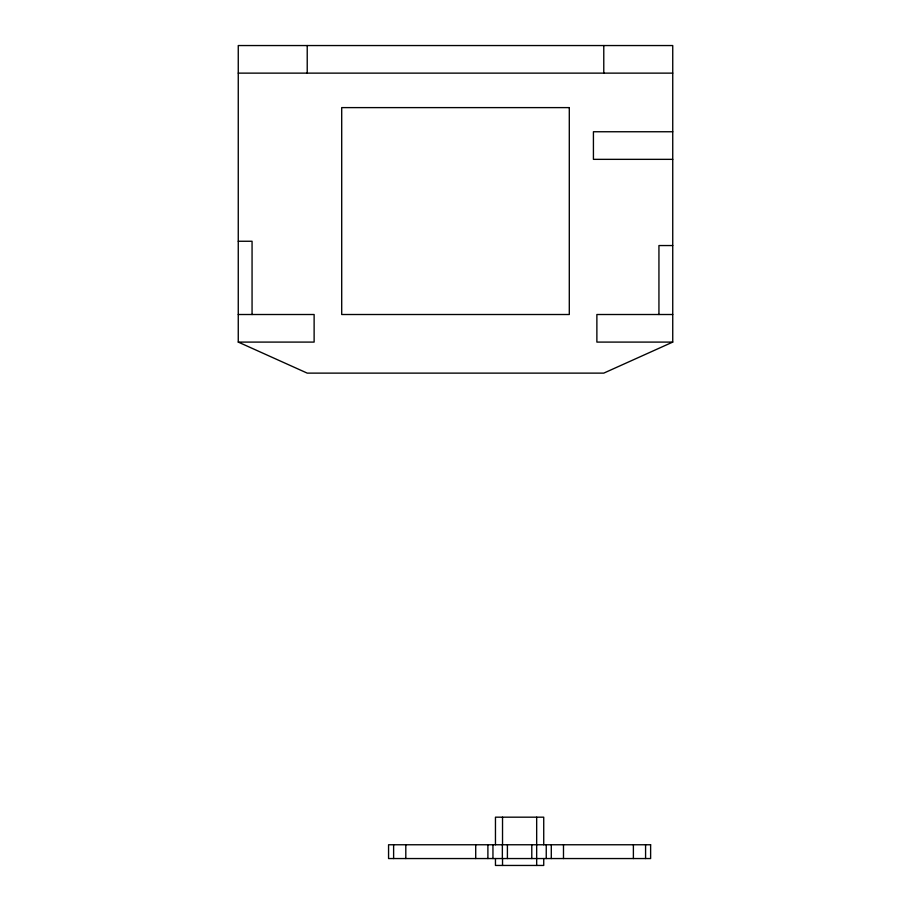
<?xml version="1.0" encoding="UTF-8"?>
<svg xmlns="http://www.w3.org/2000/svg" width="911" height="911" viewBox="0 0 911 911"><rect width="100%" height="100%" fill="white"/><g stroke="black" fill="none" stroke-linecap="round" stroke-linejoin="round"><path stroke-width="1.37" d="M672.739 342.092L603.777 373.123L307.223 373.123L238.261 342.092L238.261 45.55L672.739 45.55L672.739 342.092L596.876 342.092L596.876 314.511L672.739 314.511M238.261 73.131L672.739 73.131M672.739 131.753L593.425 131.753L593.425 159.345L672.739 159.345M238.261 241.256L252.062 241.256L252.062 314.511M672.739 245.549L658.938 245.549L658.938 314.511M238.261 314.511L314.124 314.511L314.124 342.092L238.261 342.092M645.58 844.759L645.58 858.549M633.384 844.759L633.384 858.549M603.777 45.55L603.777 73.131M563.488 844.759L563.488 858.549M551.292 844.759L551.292 858.549M546.247 844.759L546.247 858.549M543.73 844.759L543.73 817.178L495.459 817.178L495.459 844.759M543.73 858.549L543.73 865.45L495.459 865.45L495.459 858.549M536.67 817.178L536.67 865.45M531.785 844.759L531.785 858.549M507.404 844.759L507.404 858.549M502.53 817.178L502.53 844.759M502.53 858.549L502.53 865.45M502.36 844.759L502.36 858.549M492.953 844.759L492.953 858.549M487.897 844.759L487.897 858.549M475.713 844.759L475.713 858.549M405.805 844.759L405.805 858.549M393.62 844.759L393.62 858.549M307.223 45.55L307.223 73.131M569.295 107.612L341.705 107.612L341.705 314.511L569.295 314.511L569.295 107.612M650.625 844.759L388.564 844.759L388.564 858.549L650.625 858.549L650.625 844.759"/></g></svg>
